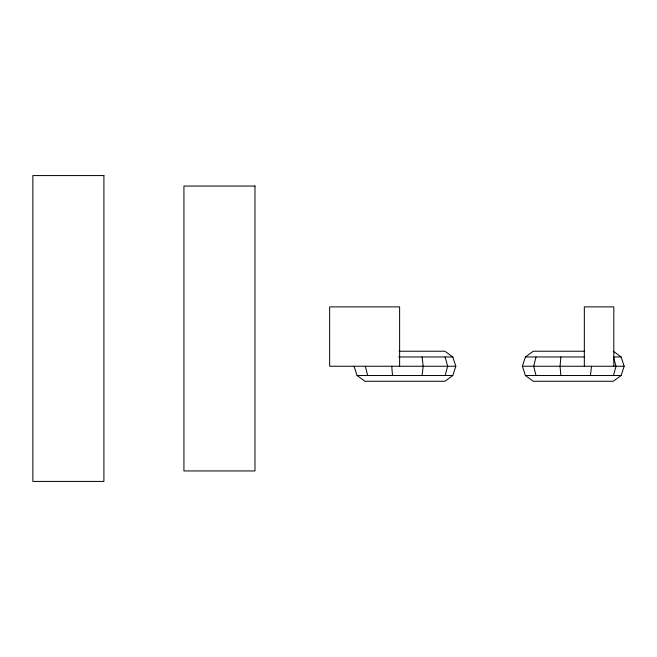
<?xml version="1.0" encoding="UTF-8"?>
<svg xmlns="http://www.w3.org/2000/svg" width="657" height="657" viewBox="0 0 657 657"><rect width="100%" height="100%" fill="white"/><g stroke="black" fill="none" stroke-linecap="round" stroke-linejoin="round"><path stroke-width="0.99" d="M560.856 356.965L560.076 366.245L560.856 375.525M422.098 375.525L423.182 366.245L422.098 356.965M590.438 375.525L591.522 366.245M536.013 356.965L533.673 366.245L536.013 375.525M445.126 375.525L447.655 366.245L445.126 356.965M613.466 375.525L615.995 366.245L613.466 356.965L621.136 356.965L624.15 366.245L621.136 375.525L613.26 381.257L533.279 381.257L525.403 375.525L522.389 366.245L525.403 356.965L533.279 351.232L584.648 351.232M354.049 366.245L357.063 375.525L364.939 381.257L444.92 381.257L452.804 375.525L455.81 366.245L452.804 356.965L444.92 351.232L399.004 351.232M398.635 356.965L452.804 356.965M525.403 356.965L584.319 356.965M455.81 366.245L329.658 366.245L329.658 306.876L399.612 306.876L399.612 366.245M522.389 366.245L624.15 366.245M357.063 375.525L452.804 375.525M525.403 375.525L621.136 375.525M613.26 351.232L621.136 356.965M365.333 366.245L367.674 375.525M391.736 366.245L392.516 375.525M613.794 366.245L613.794 306.876L584.336 306.876L584.336 366.245M103.905 175.575L32.85 175.575L32.85 481.425L103.905 481.425L103.905 175.575M254.982 186.054L183.927 186.054L183.927 470.946L254.982 470.946L254.982 186.054"/></g></svg>
